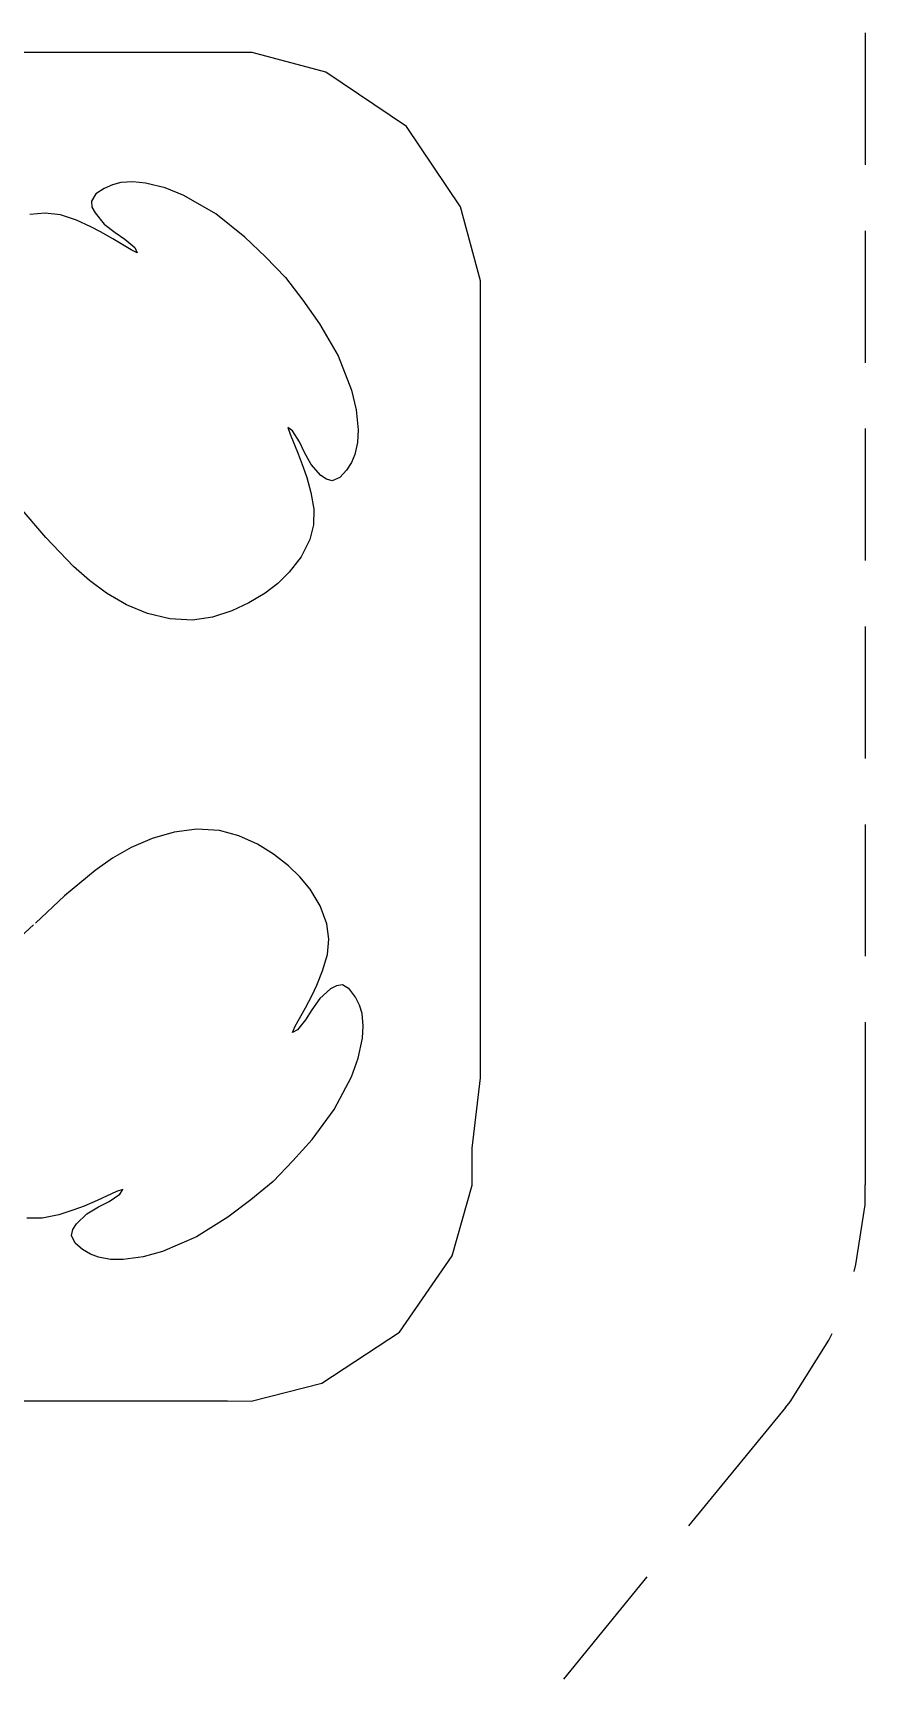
# Model space of a CAD drawing. Extents: x 0 to 23.4, y 0 to 16.5.
# Drawn here: x 8.782 to 9.155, y 4.499 to 5.236 of the extents above; entities that cross this region are included whole.
import ezdxf

# ---------------------------------------------------------------- set-up
doc = ezdxf.new("R2010")
doc.units = 0
doc.layers.get('0').update_dxf_attribs({"linetype": 'CONTINUOUS'})

msp = doc.modelspace()

# ---------------------------------------------------------------- linework, layer by layer
at = {"color": 0}
for points in [[(9.15463, 5.23594), (9.15463, 5.17686)], [(8.86942, 5.22715), (8.53614, 5.22715), (8.52354, 5.22715), (8.49214, 5.22715)], [(8.98258, 5.11399), (8.98258, 5.125), (8.97368, 5.15804), (8.94943, 5.19401), (8.91342, 5.21832), (8.88038, 5.22715), (8.86942, 5.22715)], [(8.89535, 5.12646), (8.88644, 5.13569), (8.87711, 5.14458), (8.86415, 5.15489), (8.84987, 5.16319), (8.84153, 5.16656), (8.83268, 5.16872), (8.8271, 5.16932), (8.82161, 5.169), (8.81788, 5.16797), (8.81413, 5.16635), (8.81049, 5.1639), (8.80849, 5.16069), (8.80875, 5.15799), (8.81011, 5.15533), (8.81424, 5.15033), (8.81912, 5.14654), (8.82351, 5.14356), (8.8279, 5.13981), (8.82904, 5.13753), (8.82628, 5.13889), (8.81808, 5.14382), (8.81256, 5.14697), (8.80821, 5.14919), (8.80181, 5.15213), (8.79471, 5.15446), (8.78776, 5.15528), (8.78097, 5.15468)], [(9.15463, 5.14735), (9.15463, 5.08832)], [(8.89535, 5.12646), (8.90315, 5.11626), (8.9106, 5.10574), (8.91883, 5.09136), (8.92492, 5.07596), (8.92697, 5.06722), (8.92785, 5.05821), (8.92757, 5.05257), (8.92637, 5.04719), (8.92486, 5.04368), (8.92264, 5.04021), (8.91971, 5.03694), (8.91624, 5.03543), (8.91363, 5.03614), (8.91114, 5.03782), (8.90685, 5.04269), (8.90386, 5.04807), (8.90153, 5.0529), (8.89849, 5.05778), (8.89643, 5.05925), (8.89735, 5.05632), (8.90099, 5.04747), (8.90326, 5.04156), (8.90483, 5.03689), (8.90674, 5.03017), (8.90799, 5.02274), (8.90782, 5.01579), (8.90619, 5.00911), (8.90235, 5.00136), (8.89703, 4.99447), (8.89188, 4.98953), (8.88624, 4.98519), (8.87896, 4.98079), (8.87125, 4.97721), (8.86268, 4.97444), (8.85379, 4.9731), (8.84358, 4.97364), (8.83361, 4.97601), (8.82417, 4.97993), (8.81532, 4.98508), (8.80767, 4.99078), (8.80046, 4.99713), (8.78814, 5.00999), (8.77658, 5.02354)], [(8.97879, 4.73671), (8.98258, 4.76818), (8.98258, 5.06999), (8.98258, 5.08257), (8.98258, 5.11399)], [(9.15463, 5.05881), (9.15463, 4.99972)], [(9.15463, 4.97021), (9.15463, 4.91114)], [(8.88976, 4.72174), (8.89865, 4.73101), (8.90722, 4.74061), (8.91704, 4.75396), (8.92481, 4.76856), (8.92785, 4.77701), (8.92974, 4.78592), (8.93012, 4.7915), (8.92958, 4.79699), (8.92844, 4.80067), (8.9266, 4.80436), (8.92404, 4.80789), (8.92079, 4.80985), (8.91812, 4.8094), (8.91547, 4.808), (8.91064, 4.80371), (8.90707, 4.79867), (8.90424, 4.79417), (8.90067, 4.78965), (8.89839, 4.78842), (8.89968, 4.79124), (8.90424, 4.79958), (8.90722, 4.80524), (8.90929, 4.80968), (8.91194, 4.81614), (8.91407, 4.8234), (8.91467, 4.83029), (8.91379, 4.83708), (8.91086, 4.84521), (8.90636, 4.85271), (8.90181, 4.85818), (8.89665, 4.86312), (8.88997, 4.86833), (8.88276, 4.87272), (8.87451, 4.87646), (8.86583, 4.87885), (8.85568, 4.8795), (8.84549, 4.87819), (8.83561, 4.87538), (8.82628, 4.87131), (8.81797, 4.86654), (8.81011, 4.86106), (8.79644, 4.84967), (8.78342, 4.83746)], [(9.15463, 4.88162), (9.15463, 4.8226)], [(8.76942, 4.82465), (8.78261, 4.83669)], [(9.15463, 4.79308), (9.15463, 4.72026)], [(8.86942, 4.62354), (8.87993, 4.62343), (8.91163, 4.63157), (8.94629, 4.65435), (8.96989, 4.68853), (8.97879, 4.72006), (8.97889, 4.73053), (8.97889, 4.73107), (8.97879, 4.73622), (8.97879, 4.73671)], [(8.88976, 4.72174), (8.87983, 4.7136), (8.86957, 4.70578), (8.85547, 4.69706), (8.84033, 4.69038), (8.83165, 4.68799), (8.82269, 4.68685), (8.81706, 4.6869), (8.81163, 4.68788), (8.80806, 4.68929), (8.80453, 4.69135), (8.80117, 4.69417), (8.79953, 4.6976), (8.80013, 4.70025), (8.80176, 4.70275), (8.80643, 4.70725), (8.81168, 4.71044), (8.8164, 4.71289), (8.82118, 4.71615), (8.8226, 4.71826), (8.81967, 4.71724), (8.81104, 4.71326), (8.80518, 4.71078), (8.80057, 4.70904), (8.79389, 4.70687), (8.78651, 4.70535), (8.77957, 4.70529)], [(9.14979, 4.68147), (9.15056, 4.68468), (9.15463, 4.71137), (9.15463, 4.72026)], [(9.11903, 4.62061), (9.1211, 4.62315), (9.13846, 4.65076), (9.13986, 4.65369)], [(8.49214, 4.62354), (8.82536, 4.62354), (8.83794, 4.62354), (8.86942, 4.62354)], [(9.11903, 4.62061), (9.07568, 4.5676)], [(9.05701, 4.54476), (9.01964, 4.49903)]]:
    msp.add_lwpolyline(points, dxfattribs=at)

doc.saveas('drawing.dxf')
